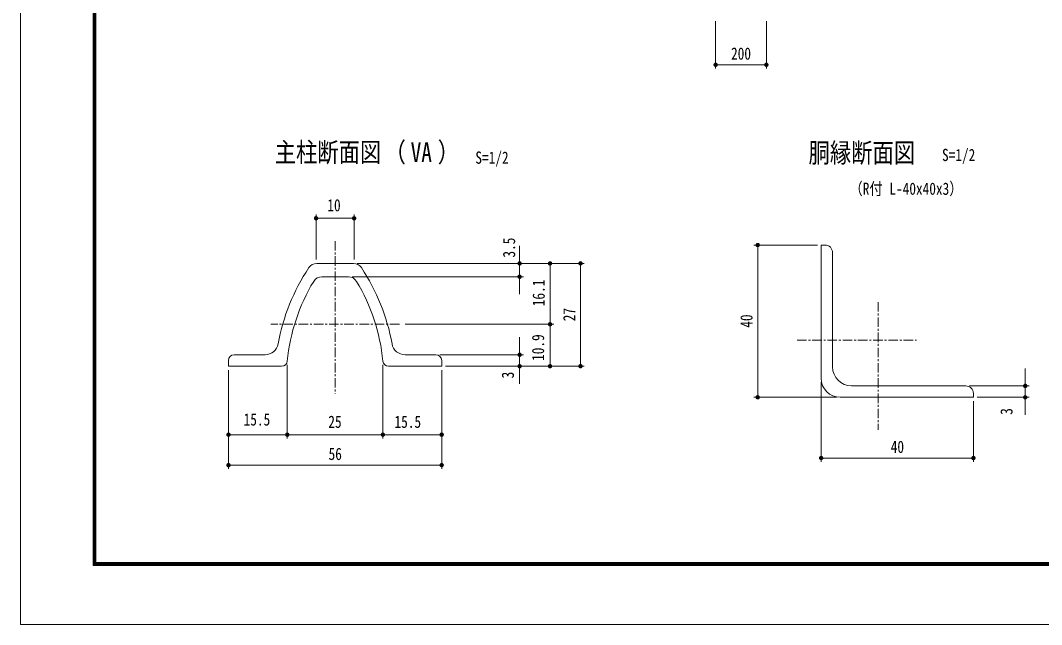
# Model space of a CAD drawing. Units: millimetres, scale not verified, with parts at other scales. Extents: x -4455 to 4455, y -3150 to 3150.
# Drawn here: x -4455 to -431, y -3150 to -770 of the extents above; entities that cross this region are included whole.
import ezdxf
from ezdxf.enums import TextEntityAlignment as Align

# ---------------------------------------------------------------- set-up
doc = ezdxf.new("R2010")
doc.units = ezdxf.units.MM
doc.header["$LTSCALE"] = 30
doc.linetypes.add('USER1', pattern=[1.125, 0.75, -0.125, 0.125, -0.125])
doc.linetypes.add('USER2', pattern=[2, 1.25, -0.25, 0.25, -0.25])
for name, color, linetype, lineweight in [('0-1_D-BMK', 2, 'USER1', 13), ('0-3_D-STR1', 1, 'Continuous', 18), ('0-9_D-STR-DIM', 1, 'Continuous', 18), ('0-A_SUNPOU', 1, 'Continuous', 18), ('0-B_5寸法', 1, 'Continuous', 18), ('1-2_D-TTL', 7, 'Continuous', 9)]:
    doc.layers.add(name, color=color, linetype=linetype, lineweight=lineweight)
doc.layers.add('0-D_D-TTL-TXT', color=7, linetype='Continuous')
doc.styles.add('ＭＳ ゴシック', font='')
doc.styles.get('ＭＳ ゴシック').set_extended_font_data('MS Gothic')

# ---------------------------------------------------------------- blocks, each defined once
blk = doc.blocks.new('M1')
at = {"layer": '0-A_SUNPOU'}
blk.add_line((-7.5, 0), (-57.86, 0), dxfattribs=at)
for points in [[(0, 0), (-7.5, 0), (-7.44, 0.94)], [(0, 0), (-7.44, -0.94), (-7.5, 0)], [(0, 0), (-7.44, 0.94), (-7.26, 1.87)], [(0, 0), (-7.26, -1.87), (-7.44, -0.94)], [(0, 0), (-7.26, 1.87), (-6.97, 2.76)], [(0, 0), (-6.97, -2.76), (-7.26, -1.87)], [(0, 0), (-6.97, 2.76), (-6.57, 3.61)], [(0, 0), (-6.57, -3.61), (-6.97, -2.76)], [(0, 0), (-6.57, 3.61), (-6.07, 4.41)], [(0, 0), (-6.07, -4.41), (-6.57, -3.61)], [(0, 0), (-6.07, 4.41), (-5.47, 5.13)], [(0, 0), (-5.47, -5.13), (-6.07, -4.41)], [(0, 0), (-5.47, 5.13), (-4.78, 5.78)], [(0, 0), (-4.78, -5.78), (-5.47, -5.13)], [(0, 0), (-4.78, 5.78), (-4.02, 6.33)], [(0, 0), (-4.02, -6.33), (-4.78, -5.78)], [(0, 0), (-4.02, 6.33), (-3.19, 6.79)], [(0, 0), (-3.19, -6.79), (-4.02, -6.33)], [(0, 0), (-3.19, 6.79), (-2.32, 7.13)], [(0, 0), (-2.32, -7.13), (-3.19, -6.79)], [(0, 0), (-2.32, 7.13), (-1.41, 7.37)], [(0, 0), (-1.41, -7.37), (-2.32, -7.13)], [(0, 0), (-1.41, 7.37), (-0.47, 7.49)], [(0, 0), (-0.47, -7.49), (-1.41, -7.37)], [(0, 0), (-0.47, 7.49), (0.47, 7.49)], [(0, 0), (0.47, -7.49), (-0.47, -7.49)], [(0, 0), (0.47, 7.49), (1.41, 7.37)], [(0, 0), (1.41, 7.37), (2.32, 7.13)], [(0, 0), (2.32, 7.13), (3.19, 6.79)], [(0, 0), (3.19, 6.79), (4.02, 6.33)], [(0, 0), (4.02, 6.33), (4.78, 5.78)], [(0, 0), (4.78, 5.78), (5.47, 5.13)], [(0, 0), (5.47, 5.13), (6.07, 4.41)], [(0, 0), (6.07, 4.41), (6.57, 3.61)], [(0, 0), (6.57, 3.61), (6.97, 2.76)], [(0, 0), (6.97, 2.76), (7.26, 1.87)], [(0, 0), (7.26, 1.87), (7.44, 0.94)], [(0, 0), (7.44, 0.94), (7.5, 0)], [(0, 0), (1.41, -7.37), (0.47, -7.49)], [(0, 0), (2.32, -7.13), (1.41, -7.37)], [(0, 0), (3.19, -6.79), (2.32, -7.13)], [(0, 0), (4.02, -6.33), (3.19, -6.79)], [(0, 0), (4.78, -5.78), (4.02, -6.33)], [(0, 0), (5.47, -5.13), (4.78, -5.78)], [(0, 0), (6.07, -4.41), (5.47, -5.13)], [(0, 0), (6.57, -3.61), (6.07, -4.41)], [(0, 0), (6.97, -2.76), (6.57, -3.61)], [(0, 0), (7.26, -1.87), (6.97, -2.76)], [(0, 0), (7.44, -0.94), (7.26, -1.87)], [(0, 0), (7.5, 0), (7.44, -0.94)]]:
    blk.add_solid(points, dxfattribs=at)

msp = doc.modelspace()

# ---------------------------------------------------------------- linework, layer by layer
at = {"layer": '0-1_D-BMK', "linetype": 'USER2'}
for p, q in [((-3214.6, -1638.95), (-3214.6, -2239.78)), ((-1074.18, -1879.7), (-1074.18, -2383.54)), ((-2960.78, -1966.99), (-3467.69, -1966.99)), ((-1394.24, -2029.75), (-923.55, -2029.75))]:
    msp.add_line(p, q, dxfattribs=at)
at = {"layer": '0-3_D-STR1'}
for p, q in [((-1299.18, -1654.75), (-1299.18, -2179.75)), ((-1299.18, -1654.75), (-1284.18, -1654.75)), ((-1254.18, -1684.75), (-1254.18, -2134.75)), ((-3214.6, -1727.19), (-3286.82, -1727.19)), ((-3214.6, -1727.19), (-3142.37, -1727.19)), ((-3214.6, -1779.69), (-3266.84, -1779.69)), ((-3214.6, -1779.69), (-3162.36, -1779.69)), ((-3490.61, -2087.19), (-3612.1, -2087.19)), ((-2938.58, -2087.19), (-2817.1, -2087.19)), ((-3634.6, -2109.69), (-3634.6, -2132.19)), ((-3425.35, -2132.19), (-3634.6, -2132.19)), ((-3003.84, -2132.19), (-2794.6, -2132.19)), ((-2794.6, -2109.69), (-2794.6, -2132.19)), ((-1179.18, -2209.75), (-729.18, -2209.75)), ((-699.18, -2254.75), (-699.18, -2239.75)), ((-1224.18, -2254.75), (-699.18, -2254.75))]:
    msp.add_line(p, q, dxfattribs=at)
for centre, radius, start, end in [((-1284.18, -1684.75), 30, 0, 90), ((-3286.82, -1764.69), 37.5, 90, 146.31318), ((-3142.37, -1764.69), 37.5, 33.68682, 90), ((-2656.52, -2184.84), 795, 146.31318, 169.79517), ((-3772.67, -2184.84), 795, 10.20483, 33.68682), ((-2656.52, -2184.84), 750, 148.94488, 174.41738), ((-3266.84, -1817.19), 37.5, 90, 149.11884), ((-3162.36, -1817.19), 37.5, 30.88116, 90), ((-3772.67, -2184.84), 750, 5.58262, 31.05512), ((-3490.61, -2034.69), 52.5, 270, 349.79517), ((-2938.58, -2034.69), 52.5, 190.20483, 270), ((-3612.1, -2109.69), 22.5, 90, 180), ((-2817.1, -2109.69), 22.5, 0, 90), ((-3425.35, -2109.69), 22.5, 270, 354.41738), ((-3003.84, -2109.69), 22.5, 185.58262, 270), ((-1179.18, -2134.75), 75, 180, 270), ((-1224.18, -2179.75), 75, 180, 270), ((-729.18, -2239.75), 30, 0, 90)]:
    msp.add_arc(centre, radius, start, end, dxfattribs=at)
at = {"layer": '0-9_D-STR-DIM'}
for p, q in [((-1715.06, -772.99), (-1715.06, -959.67)), ((-1515.06, -772.99), (-1515.06, -959.67)), ((-1680.56, -944.67), (-1549.56, -944.67)), ((-3289.6, -1712.29), (-3289.6, -1534.35)), ((-3255.1, -1549.35), (-3174.1, -1549.35)), ((-3139.6, -1712.29), (-3139.6, -1534.35)), ((-2487.48, -1692.69), (-2487.48, -1658.19)), ((-1314.18, -1654.75), (-1564.24, -1654.75)), ((-1549.24, -2220.25), (-1549.24, -1689.25)), ((-3127.37, -1727.19), (-2472.48, -1727.19)), ((-3127.37, -1727.19), (-2232.48, -1727.19)), ((-3127.37, -1727.19), (-2352.48, -1727.19)), ((-2487.48, -1779.69), (-2487.48, -1727.19)), ((-2367.48, -1932.49), (-2367.48, -1761.69)), ((-2247.48, -2097.69), (-2247.48, -1761.69)), ((-3147.36, -1779.69), (-2472.48, -1779.69)), ((-2487.48, -1814.19), (-2487.48, -1848.69)), ((-2938.04, -1966.99), (-2352.48, -1966.99)), ((-2938.04, -1966.99), (-2352.48, -1966.99)), ((-2367.48, -2097.69), (-2367.48, -2001.49)), ((-2487.48, -2052.69), (-2487.48, -2018.19)), ((-2802.1, -2087.19), (-2472.48, -2087.19)), ((-2487.48, -2087.19), (-2487.48, -2132.19)), ((-3402.96, -2126.87), (-3402.96, -2416.98)), ((-3402.96, -2126.87), (-3402.96, -2416.98)), ((-3026.23, -2126.87), (-3026.23, -2416.98)), ((-3026.23, -2126.87), (-3026.23, -2416.98)), ((-2779.6, -2132.19), (-2232.48, -2132.19)), ((-2779.6, -2132.19), (-2352.48, -2132.19)), ((-2779.6, -2132.19), (-2472.48, -2132.19)), ((-3634.6, -2147.19), (-3634.6, -2536.98)), ((-3634.6, -2147.19), (-3634.6, -2416.98)), ((-2794.6, -2147.19), (-2794.6, -2536.98)), ((-2794.6, -2147.19), (-2794.6, -2416.98)), ((-2487.48, -2166.69), (-2487.48, -2201.19)), ((-495.05, -2175.25), (-495.05, -2140.75)), ((-1299.18, -2194.75), (-1299.18, -2509.08)), ((-714.18, -2209.75), (-480.05, -2209.75)), ((-495.05, -2254.75), (-495.05, -2209.75)), ((-1239.18, -2254.75), (-1564.24, -2254.75)), ((-699.18, -2269.75), (-699.18, -2509.08)), ((-684.18, -2254.75), (-480.05, -2254.75)), ((-495.05, -2289.25), (-495.05, -2323.75)), ((-3600.1, -2401.98), (-3437.46, -2401.98)), ((-3368.46, -2401.98), (-3060.73, -2401.98)), ((-2829.1, -2401.98), (-2991.73, -2401.98)), ((-1264.68, -2494.08), (-733.68, -2494.08)), ((-3600.1, -2521.98), (-2829.1, -2521.98))]:
    msp.add_line(p, q, dxfattribs=at)
at = {"layer": '1-2_D-TTL', "color": 2, "lineweight": 18}
msp.add_lwpolyline([(-4454.62, 3150.24), (4455.08, 3150.24), (4455.08, -3150.19), (-4454.62, -3150.19)], close=True, dxfattribs=at)
at = {"layer": '1-2_D-TTL'}
for points in [[(-4168.24, 2916.89), (4168.69, 2916.89), (4168.69, -2916.84), (-4168.24, -2916.84)], [(-4165.59, 2914.24), (4166.04, 2914.24), (4166.04, -2914.19), (-4165.59, -2914.19)], [(-4162.93, 2911.59), (4163.39, 2911.59), (4163.39, -2911.54), (-4162.93, -2911.54)], [(-4160.28, 2908.94), (4160.74, 2908.94), (4160.74, -2908.88), (-4160.28, -2908.88)], [(-4157.63, 2906.28), (4158.09, 2906.28), (4158.09, -2906.23), (-4157.63, -2906.23)]]:
    msp.add_lwpolyline(points, close=True, dxfattribs=at)

# ---------------------------------------------------------------- block references
at = {"layer": '0-9_D-STR-DIM', "xscale": 1.15, "yscale": 1.15}
for p, rotation in [((-1715.06, -944.67), 180), ((-3289.6, -1549.35), 180), ((-1549.24, -1654.75), 90), ((-2487.48, -1727.19), 270), ((-2367.48, -1727.19), 90), ((-2247.48, -1727.19), 90), ((-2487.48, -1779.69), 90), ((-2367.48, -1966.99), 270), ((-2367.48, -1966.99), 90), ((-2487.48, -2087.19), 270), ((-2367.48, -2132.19), 270), ((-2247.48, -2132.19), 270), ((-2487.48, -2132.19), 90), ((-495.05, -2209.75), 270), ((-1549.24, -2254.75), 270), ((-495.05, -2254.75), 90), ((-3634.6, -2401.98), 180), ((-3402.96, -2401.98), 180), ((-3026.23, -2401.98), 180), ((-1299.18, -2494.08), 180), ((-3634.6, -2521.98), 180)]:
    msp.add_blockref('M1', p, dxfattribs=dict(at, rotation=rotation))
for p in [(-1515.06, -944.67), (-3139.6, -1549.35), (-3402.96, -2401.98), (-3026.23, -2401.98), (-2794.6, -2401.98), (-699.18, -2494.08), (-2794.6, -2521.98)]:
    msp.add_blockref('M1', p, dxfattribs=at)

# ---------------------------------------------------------------- texts
at = {"layer": '0-9_D-STR-DIM', "color": 3, "style": 'ＭＳ ゴシック', "width": 0.8}
for s, p in [('200', (-1654.26, -938.92)), ('10', (-3245.12, -1536.49)), ('15.5', (-3575.07, -2380.55)), ('25', (-3241.38, -2389.6)), ('15.5', (-2980.48, -2389.6)), ('56', (-3240.28, -2516.23)), ('40', (-1024.98, -2488.33))]:
    msp.add_text(s, height=48.17, dxfattribs=at).set_placement(p, align=Align.BOTTOM_LEFT)
for s, p in [('3.5', (-2490.67, -1704.28)), ('16.1', (-2373.95, -1896.01)), ('27', (-2253.22, -1955.17)), ('40', (-1554.99, -1980.55)), ('10.9', (-2376.33, -2111.34)), ('3', (-2495.43, -2180.38)), ('3', (-530.42, -2323.74))]:
    msp.add_text(s, height=48.17, rotation=90, dxfattribs=at).set_placement(p, align=Align.BOTTOM_LEFT)
at = {"layer": '0-B_5寸法', "color": 3, "style": 'ＭＳ ゴシック', "width": 0.8}
for s, p in [('S=1/2', (-2661.91, -1348.97)), ('S=1/2', (-822.88, -1338.41)), ('（R付 L-40x40x3）', (-1187.85, -1471.29))]:
    msp.add_text(s, height=48.17, dxfattribs=at).set_placement(p, align=Align.BOTTOM_LEFT)
at = {"layer": '0-D_D-TTL-TXT', "style": 'ＭＳ ゴシック', "width": 0.8}
for s, p in [('主柱断面図', (-3452.61, -1350.84)), ('（   ）', (-3019.75, -1350.84)), ('胴縁断面図', (-1348.9, -1352.88)), ('VA', (-2916.87, -1350.84))]:
    msp.add_text(s, height=76.98, dxfattribs=at).set_placement(p, align=Align.BOTTOM_LEFT)

doc.saveas('drawing.dxf')
